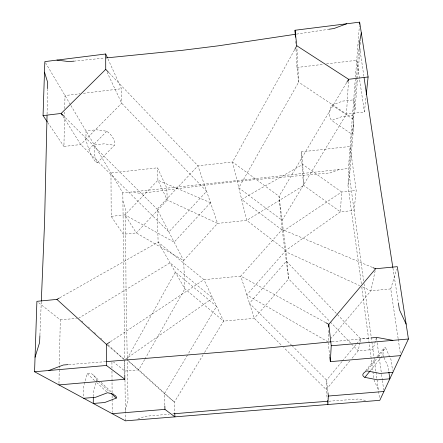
<?xml version="1.0" encoding="UTF-8"?>
<svg xmlns="http://www.w3.org/2000/svg" width="443" height="443" viewBox="0 0 443 443"><rect width="100%" height="100%" fill="white"/><g stroke="black" fill="none" stroke-linecap="round" stroke-linejoin="round"><path stroke-width="0.33" stroke-dasharray="2.21 1.66" d="M93.301 396.579L93.323 391.756L96.646 379.806A51.178 14.326 88.1 0 0 87.293 373.687L83.782 386.108L83.688 396.928M47.069 114.156L47.556 89.348M58.958 383.527L60.292 319.868L37.965 302.17M107.954 58.952L121.515 88.716L121.681 103.236L80.726 144.534L63.925 146.461L64.65 112.062M64.722 108.624L64.994 95.555L79.978 93.744M328.54 330.423L328.091 341.924L246.79 294.9L285.054 251.414L359.638 285.608M39.92 334.93L41.282 301.882M348.48 81.34L346.454 114.05L282.058 220.282L238.816 187.832L298.626 82.154L296.91 47.822M363.637 280.989L348.408 168.517L359.406 25.556M361.35 283.78L347.954 185.407L352.013 134.279A44.726 4.087 85.3 0 0 353.204 119.272L356.371 79.33M356.427 78.644L358.836 48.342M331.995 105.118L353.204 119.272L355.053 109.277L353.691 99.825L342.694 101.104L331.995 105.118A45.668 22.759 -11.3 0 0 331.591 120.479L341.902 116.609L352.495 115.396L353.796 124.583L349.527 176.746L347.954 185.407M355.053 109.277L359.843 50.74M360.353 44.544L360.691 40.413M301.362 151.86L302.746 164.386L341.619 192.018L340.39 211.848L303.798 185.423L302.486 173.49L301.362 151.86L350.108 146.456L356.183 190.484L354.084 210.431L340.39 211.848L285.879 250.378L288.631 278.857L329.874 321.546M296.029 49.566L296.965 67.502L298.626 82.154L346.454 114.05L364.428 111.985L366.012 96.884M353.796 124.583L352.013 134.279L331.591 120.479M359.86 342.865L358.171 350.834L351.609 358.791M360.004 342.201L360.707 338.884L286.333 261.215L249.47 303.272L291.45 345.108M375.171 270.751L370.918 290.78L331.181 338.236M125.325 410.7L128.033 400.334L127.268 360.956M376.461 337.494L372.917 349.555L358.171 350.834L351.454 343.884M398.141 338.602L390.748 288.925L396.529 269.283M294.462 49.998L232.553 161.988L246.707 220.392L285.879 250.378L279.018 196.288L346.492 82.863M127.108 358.891L175.29 272.107L216.594 306.346L187.865 354.472M144.612 359.65L138.814 369.855L124.871 371.062L113.541 362.081M144.955 359.046L184.858 288.814L183.646 260.539L157.143 209.196L64.108 116.376M187.511 355.065L164.458 393.683L164.813 405.29M203.121 354.821L174.376 402.1L174.758 412.832M204.561 352.462L223.604 321.136L254.282 318.323L288.631 278.857L282.197 229.474L279.018 196.288L232.553 161.988L197.938 165.815L157.143 209.196L158.123 242.116L184.858 288.814L223.604 321.136L203.957 279.677L158.123 242.116L59.905 297.707M365.647 370.697L375.204 358.991M376.938 356.864L384.325 347.816M367.646 369.827L377.912 357.241M378.339 356.715L385.615 347.799L391.058 359.888L392.57 370.392M370.464 370.509L380.354 358.365M380.781 357.839L382.935 355.197A53.044 5.626 82.9 0 1 385.615 347.799M349.854 360.918L326.231 389.58L327.272 399.082M341.902 361.621L326.602 380.133L326.231 389.58L283.647 347.406M342.339 361.095L356.333 344.172M356.77 343.641L360.707 338.884L370.298 338.037M97.183 162.891L114.421 145.276A43.94 21.214 3.1 0 0 106.818 131.239L96.364 129.755L86.02 130.956L85.936 140.27L88.888 149.407A43.381 10.516 81.5 0 0 97.183 162.891L94.293 154.009L94.331 144.955L104.315 143.809L114.421 145.276M88.888 149.407L106.818 131.239M125.164 359.456L212.695 298.122L169.985 262.837L78.699 318.146L79.718 319.071M110.396 341.719L203.957 279.677L240.776 276.111L325.14 322.338M137.751 419.117L145.166 416.293L169.281 414.183M339.188 169.514L330.212 172.897L247.044 180.417L220.824 183.258L140.481 193.392L131.588 191.996M296.589 34.105L327.892 29.421M83.378 93.329L121.515 88.716M296.965 67.502L323.761 64.263M326.508 63.93L356.737 60.276L364.428 111.985M111.187 216.356L124.97 214.899L136.306 232.929L167.232 200.02L166.812 188.181L157.536 167.808L110.966 172.969L111.187 216.356L123.304 234.269L136.306 232.929L183.646 260.539L217.568 223.405L246.707 220.392L303.798 185.423L302.746 164.386L241.629 199.428L283.42 231.019L341.619 192.018L356.183 190.484M70.886 105.473L122.827 192.943L348.408 168.517M73.903 61.14L104.709 58.061M332.006 341.736L370.486 337.998M60.292 319.868L76.656 318.334M390.748 288.925L370.918 290.78L362.147 286.759M172.726 413.884L174.099 413.762M68.87 364.567L106.098 361.632M328.905 401.22L358.492 399.005L365.519 400.406M372.419 267.417L282.197 229.474L240.776 276.111L254.282 318.323L281.693 345.468M107.937 345.712L124.079 359.406M81.761 320.926L82.78 321.851M88.39 326.951L89.408 327.875M94.509 332.51L95.527 333.435M100.627 338.07L101.652 338.995M107.771 344.56L124.599 359.849M93.578 375.326L99.016 380.415M100.993 382.27L113.358 393.838M96.646 379.806L97.648 380.747M98.152 381.218L109.692 392.027M87.293 373.687L96.197 382.043M96.69 382.508L107.571 392.725M291.937 345.595L326.602 380.133L327.92 392.061M330.356 322.039L350.978 343.386M109.078 72.857L197.938 165.815L217.568 223.405L167.232 200.02L157.913 180.223L157.536 167.808M47.694 122.456L63.925 146.461M62.984 116.326L80.726 144.534L168.888 231.944L206.621 191.293L121.681 103.236L107.184 72.436M45.54 62.79L70.537 104.88M382.935 355.197L383.754 357.036M384.026 357.645L388.134 366.832L388.793 371.494M373.992 379.884L378.388 389.967M122.921 201.067L125.579 209.046L126 286.256L127.257 360.264M392.952 268.203L398.246 302.231M398.24 339.283L400.367 353.575M360.17 51.056L363.891 76.384M376.556 338.181L377.126 342.278M377.22 342.965L381.462 373.726M381.556 374.407L382.309 379.878M382.403 380.559L383.727 390.128M364.008 283.736L371.804 341.343M371.899 342.029L375.941 371.893M375.985 372.209L379.607 398.971M361.798 287.13L372.823 371.012M372.912 371.694L373.809 378.516M328.169 342.605L329.714 356.205M295.597 41.293L295.708 43.359M122.827 192.943L124.915 375.21M124.97 380.05L125.441 420.85M124.616 361.189L124.765 374.579M111.929 362.175L111.963 368.354M111.974 371.101L112.085 392.398M112.101 395.832L112.118 398.578M112.118 399.265L112.184 412.317M210.519 202.728L174.149 242.133L124.97 214.899L157.913 180.223L210.519 202.728M174.376 402.1L164.458 393.683L126.77 359.495L138.814 369.855L174.376 402.1"/><path stroke-width="0.66" d="M93.301 397.271L93.274 403.468L104.698 402.521L116.216 398.141L111.199 393.439M47.041 115.534L44.56 222.713L41.315 301.196M47.567 88.655L47.689 82.453L44.494 72.148M373.056 267.683L375.598 268.751L397.299 266.664L408.429 339L379.789 400.328L125.441 420.85L34.571 371.749L36.902 301.323L56.909 299.402L59.307 298.045M47.307 121.886L43.054 115.595L44.843 61.616L105.694 53.991L107.389 57.712M328.673 327.039L328.778 324.337L375.598 268.751M39.887 335.617L39.604 342.5L35.052 357.263M327.992 392.719L328.357 396.036L327.87 404.514L327.421 400.444M400.671 355.613L330.328 361.643L331.237 345.761L328.778 324.337L325.743 322.67M348.525 80.659L348.608 79.297L296.804 45.762L295.027 30.251L359.666 22.15L368.105 76.982L366.234 94.83M359.511 24.21L359.666 22.15M361.311 32.837L359.162 44.211L360.065 50.375M294.794 49.395L296.804 45.762M346.841 82.265L348.608 79.297L368.105 76.982M388.888 372.164L389.834 378.82L377.608 379.839L364.871 377.37L370.032 371.035M105.694 53.991L105.733 69.357L61.173 113.447L43.054 115.595M109.82 342.101L106.375 344.383L106.425 365.453L124.821 379.263L124.771 375.249M48.841 370.498L63.349 364.999L68.178 364.622M346.659 23.778L334.016 28.502L328.573 29.316M295.907 34.205L218.327 45.823L182.073 50.341L106.082 57.928M73.903 61.14L69.108 61.616L56.942 60.104M331.32 341.802L239.248 350.751L106.785 361.577M371.173 337.926L376.666 337.394L392.88 340.362M34.571 371.749L106.425 365.453M331.237 345.761L408.429 339M174.099 413.762L264.92 406.01L327.532 401.319M58.93 384.912L124.821 379.263M83.677 398.285L95.566 397.288L107.571 392.725A50.253 8.733 -1.6 0 1 116.216 398.141M392.852 372.358L380.088 373.432L366.787 370.88A52.501 9.469 -6.2 0 0 364.871 377.37M112.19 413.69L164.94 409.382L174.896 416.857L174.78 413.507M328.357 396.036L383.915 391.496M107.416 345.269L56.909 299.402M63.62 115.889L61.173 113.447L62.258 115.174M105.733 69.357L108.596 72.359M406.137 324.099L399.414 309.718L398.351 302.912M392.847 267.528L380.343 187.228L364.091 77.752M329.786 356.886L330.328 361.643M295.027 30.251L295.381 37.151M164.835 405.971L164.94 409.382"/></g></svg>
